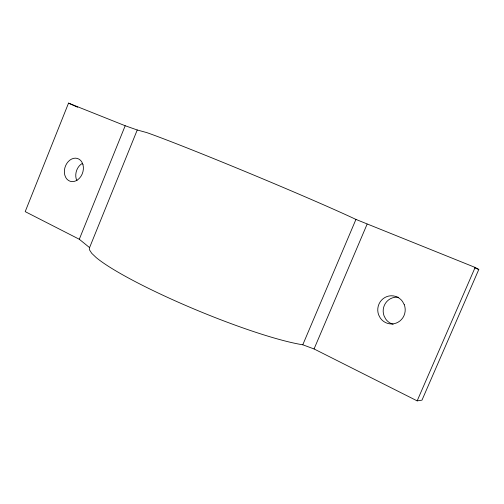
<?xml version="1.0" encoding="UTF-8"?>
<svg xmlns="http://www.w3.org/2000/svg" width="504" height="504" viewBox="0 0 504 504"><rect width="100%" height="100%" fill="white"/><g stroke="black" fill="none" stroke-linecap="round" stroke-linejoin="round"><path stroke-width="0.76" d="M68.538 103.131L25.2 211.63L79.298 239.261L89.573 247.615L89.592 250.022L91.741 253.329L96.113 257.506A124.942 16.613 22.5 0 0 192.389 308.316A124.942 16.613 22.5 0 0 302.778 344.786L314.061 348.957L417.161 400.869L421.98 400.144L478.8 269.47L475.14 267.429L355.944 219.423A126.032 3.156 22.6 0 0 248.548 172.916A126.032 3.156 22.6 0 0 146.828 132.615L137.245 129.988L125.187 125.742L68.538 103.131L77.622 107.22M79.298 239.261L125.187 125.742M89.573 247.615L137.245 129.988M302.778 344.786L355.944 219.423M314.061 348.957L367.107 224.167M417.161 400.869L475.14 267.429M474.434 267.719L478.8 269.47M76.948 180.64L76.161 178.693A11.743 9.129 -71.8 0 1 82.316 163.384M393.126 324.299A13.81 13.495 89.8 0 1 385.73 319.063L384.067 315.913A13.81 13.495 89.8 0 1 398.614 297.31M404.258 304.681L402.507 301.449A14.087 13.728 -88.5 0 0 384.88 297.517A14.087 13.728 -88.5 0 0 378.655 314.906L380.35 318.118A14.087 13.728 -88.5 0 0 398.066 322.214A14.087 13.728 -88.5 0 0 404.258 304.681M82.971 164.701L81.919 162.143A11.976 9.229 -71.8 0 0 69.905 160.108A11.976 9.229 -71.8 0 0 64.758 174.982L65.778 177.534A11.976 9.229 -71.8 0 0 77.837 179.682A11.976 9.229 -71.8 0 0 82.971 164.701"/></g></svg>
